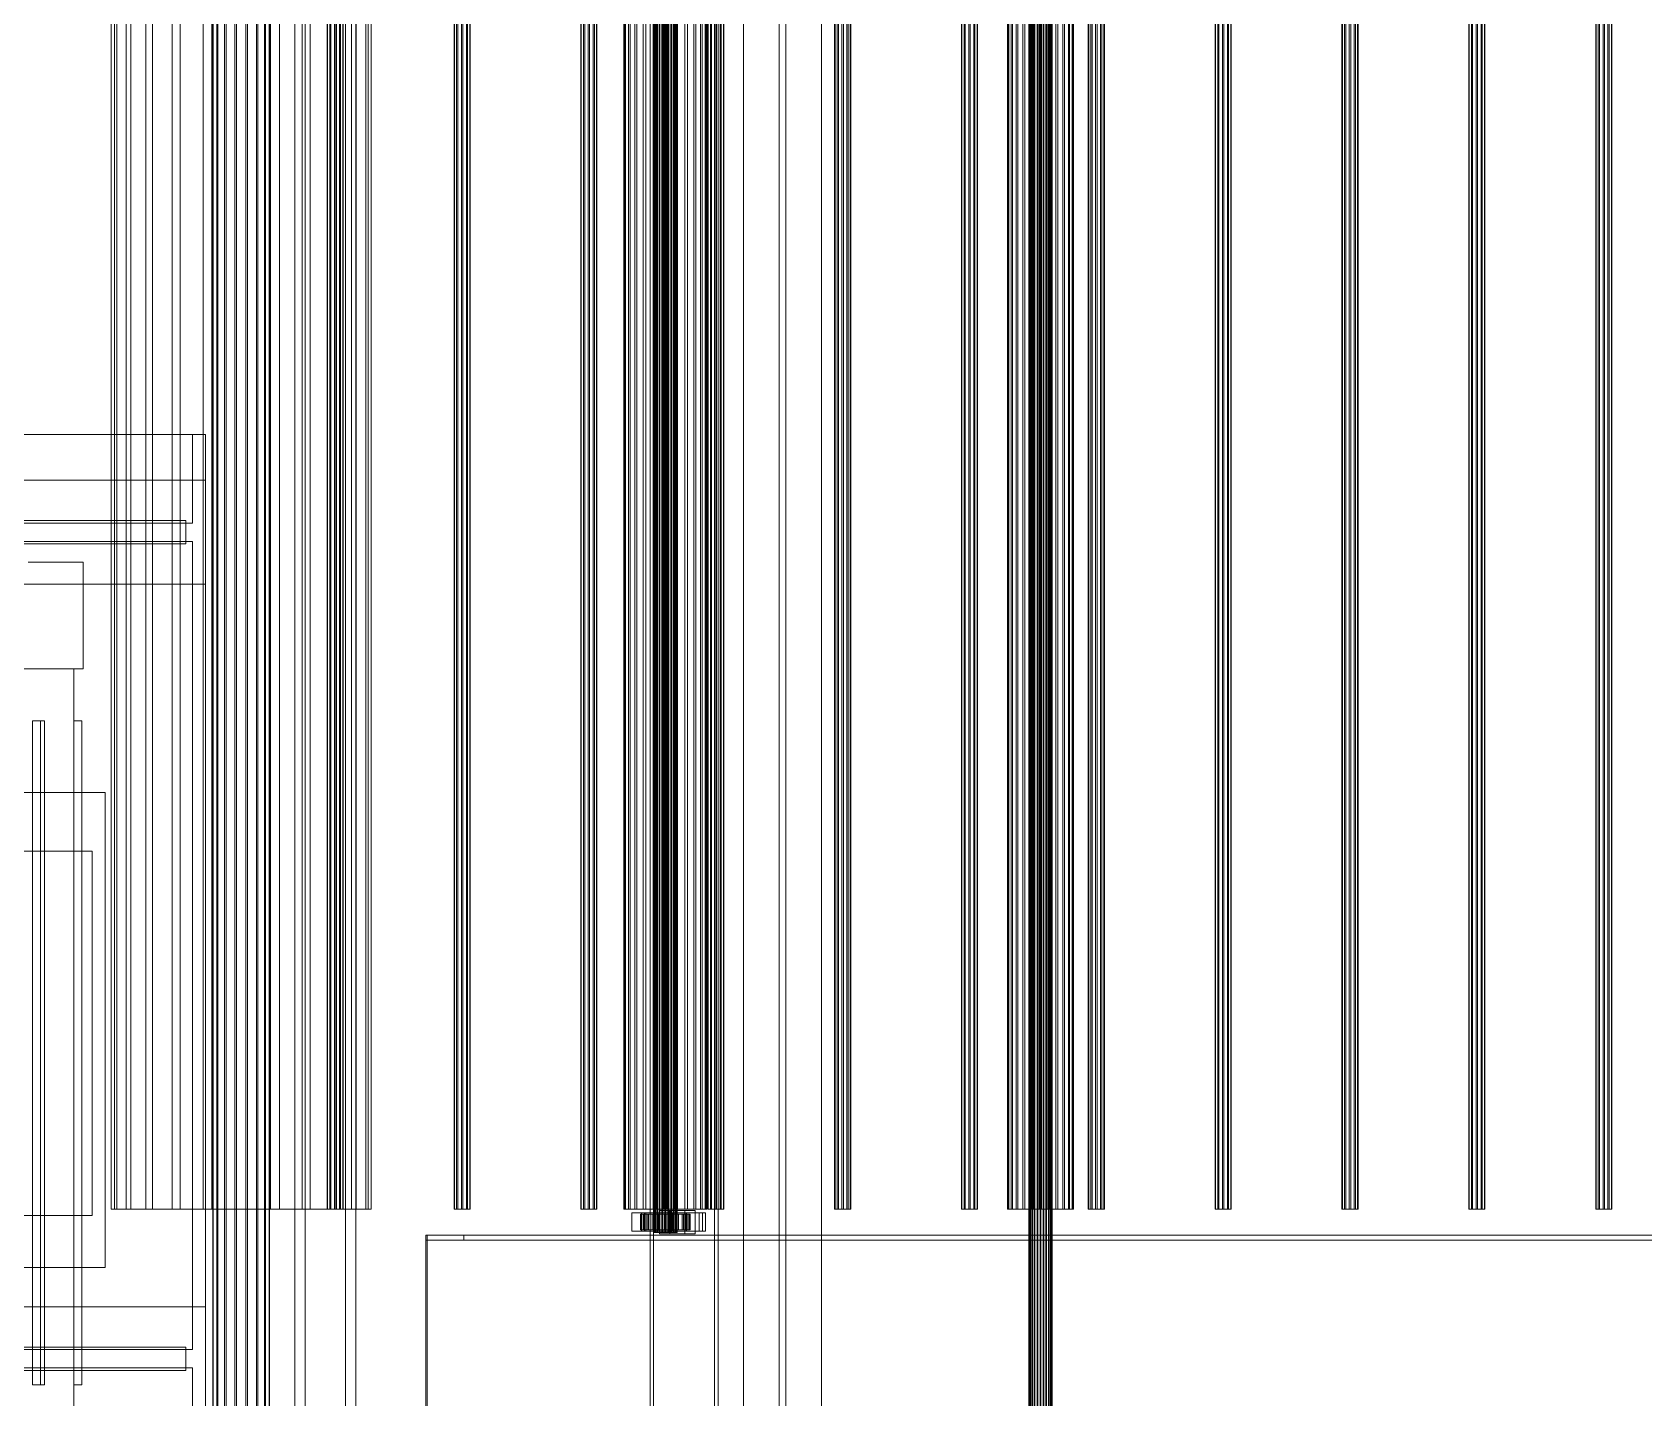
# Model space of a CAD drawing. Header units: millimetres. Extents: x -1970 to 59977, y -65068 to 6837.
# Drawn here: x 27280 to 28518, y -19395 to -18346 of the extents above; entities that cross this region are included whole.
import ezdxf

# ---------------------------------------------------------------- set-up
doc = ezdxf.new("R2010")
doc.units = ezdxf.units.MM
doc.layers.add('superior_briquetadora', color=7, linetype='Continuous', lineweight=0)
doc.layers.add('superior_C03', color=7, linetype='Continuous', lineweight=0)

msp = doc.modelspace()

# ---------------------------------------------------------------- linework, layer by layer
at = {"layer": 'superior_briquetadora'}
for p, q in [((27403.187, -18655), (26783.187, -18655)), ((27413.187, -18655), (26783.187, -18655)), ((27403.187, -18655), (27403.187, -18690)), ((27413.187, -18655), (27403.187, -18655)), ((27413.187, -18690), (27413.187, -18655)), ((27413.187, -18655), (27413.187, -19445)), ((27413.187, -18690), (26783.187, -18690)), ((27403.187, -18690), (26783.187, -18690)), ((27413.187, -18690), (27403.187, -18690)), ((27403.187, -18723), (27403.187, -18690)), ((27413.187, -18770), (27413.187, -18690)), ((27403.187, -18723), (26783.187, -18723)), ((26828.187, -18721), (27398.187, -18721)), ((27398.187, -18721), (27398.187, -18739)), ((27403.187, -18737), (26783.187, -18737)), ((26828.187, -18739), (27398.187, -18739)), ((27403.187, -18770), (27403.187, -18737)), ((27276.979, -18753), (27287.904, -18753)), ((27287.904, -18753), (27297.301, -18753)), ((27297.301, -18753), (27305.094, -18753)), ((27305.094, -18753), (27311.222, -18753)), ((27311.222, -18753), (27315.635, -18753)), ((27315.635, -18753), (27318.297, -18753)), ((27318.297, -18753), (27319.187, -18753)), ((27319.187, -18753), (27319.187, -18835)), ((27403.187, -18770), (26783.187, -18770)), ((27413.187, -18770), (26783.187, -18770)), ((27403.187, -18770), (27413.187, -18770)), ((27403.187, -18770), (27403.187, -19325)), ((27413.187, -19325), (27413.187, -18770)), ((27268.962, -18835), (27280.133, -18835)), ((27276.979, -18835), (27287.904, -18835)), ((27280.133, -18835), (27289.752, -18835)), ((27287.904, -18835), (27297.301, -18835)), ((27289.752, -18835), (27297.736, -18835)), ((27297.301, -18835), (27305.094, -18835)), ((27297.736, -18835), (27304.017, -18835)), ((27304.017, -18835), (27308.543, -18835)), ((27305.094, -18835), (27311.222, -18835)), ((27308.543, -18835), (27311.274, -18835)), ((27311.222, -18835), (27315.635, -18835)), ((27311.274, -18835), (27312.187, -18835)), ((27312.187, -18835), (27312.187, -18875)), ((27315.635, -18835), (27318.297, -18835)), ((27318.297, -18835), (27319.187, -18835)), ((27282.111, -18875), (27280.443, -18875)), ((27280.443, -19385), (27280.443, -18875)), ((27280.443, -18875), (27281.336, -18875)), ((27281.336, -18875), (27282.217, -18875)), ((27283.904, -18875), (27282.111, -18875)), ((27282.217, -18875), (27283.086, -18875)), ((27283.086, -18875), (27283.943, -18875)), ((27285.663, -18875), (27283.904, -18875)), ((27283.943, -18875), (27284.788, -18875)), ((27284.788, -18875), (27285.622, -18875)), ((27285.622, -18875), (27286.443, -18875)), ((27287.229, -18875), (27285.663, -18875)), ((27287.2, -18875), (27286.443, -18875)), ((27286.443, -19385), (27286.443, -18875)), ((27287.873, -18875), (27287.2, -18875)), ((27288.46, -18875), (27287.229, -18875)), ((27288.446, -18875), (27287.873, -18875)), ((27288.906, -18875), (27288.446, -18875)), ((27289.246, -18875), (27288.46, -18875)), ((27289.242, -18875), (27288.906, -18875)), ((27289.447, -18875), (27289.242, -18875)), ((27289.516, -18875), (27289.246, -18875)), ((27289.516, -18875), (27289.447, -18875)), ((27289.516, -18875), (27289.516, -19385)), ((27313.451, -18875), (27312.102, -18875)), ((27312.102, -19385), (27312.102, -18875)), ((27312.102, -18875), (27312.125, -18875)), ((27312.125, -18875), (27312.144, -18875)), ((27312.144, -18875), (27312.159, -18875)), ((27312.159, -18875), (27312.171, -18875)), ((27314.736, -18875), (27313.451, -18875)), ((27315.89, -18875), (27314.736, -18875)), ((27316.855, -18875), (27315.89, -18875)), ((27317.582, -18875), (27316.855, -18875)), ((27318.033, -18875), (27317.582, -18875)), ((27318.187, -18875), (27318.033, -18875)), ((27318.187, -18875), (27318.187, -19385)), ((27256.187, -18930), (27336.187, -18930)), ((27336.187, -18930), (27336.187, -19295)), ((27326.187, -18975), (27266.187, -18975)), ((27326.187, -19255), (27326.187, -18975)), ((27326.187, -19255), (27266.187, -19255)), ((27256.187, -19295), (27336.187, -19295)), ((27413.187, -19325), (26783.187, -19325)), ((27403.187, -19325), (26783.187, -19325)), ((27413.187, -19325), (27403.187, -19325)), ((27403.187, -19358), (27403.187, -19325)), ((27413.187, -19405), (27413.187, -19325)), ((27403.187, -19358), (26783.187, -19358)), ((26828.187, -19356), (27398.187, -19356)), ((27398.187, -19356), (27398.187, -19374)), ((27403.187, -19372), (26783.187, -19372)), ((26828.187, -19374), (27398.187, -19374)), ((27403.187, -19405), (27403.187, -19372)), ((27282.111, -19385), (27280.443, -19385)), ((27280.443, -19385), (27281.336, -19385)), ((27281.336, -19385), (27282.217, -19385)), ((27283.904, -19385), (27282.111, -19385)), ((27282.217, -19385), (27283.086, -19385)), ((27283.086, -19385), (27283.943, -19385)), ((27285.663, -19385), (27283.904, -19385)), ((27283.943, -19385), (27284.788, -19385)), ((27284.788, -19385), (27285.622, -19385)), ((27285.622, -19385), (27286.443, -19385)), ((27287.229, -19385), (27285.663, -19385)), ((27287.2, -19385), (27286.443, -19385)), ((27287.873, -19385), (27287.2, -19385)), ((27288.46, -19385), (27287.229, -19385)), ((27288.446, -19385), (27287.873, -19385)), ((27288.906, -19385), (27288.446, -19385)), ((27289.246, -19385), (27288.46, -19385)), ((27289.242, -19385), (27288.906, -19385)), ((27289.447, -19385), (27289.242, -19385)), ((27289.516, -19385), (27289.246, -19385)), ((27289.516, -19385), (27289.447, -19385)), ((27313.451, -19385), (27312.102, -19385)), ((27312.102, -19385), (27312.125, -19385)), ((27312.125, -19385), (27312.144, -19385)), ((27312.144, -19385), (27312.159, -19385)), ((27312.159, -19385), (27312.171, -19385)), ((27312.187, -19385), (27312.187, -19405)), ((27314.736, -19385), (27313.451, -19385)), ((27315.89, -19385), (27314.736, -19385)), ((27316.855, -19385), (27315.89, -19385)), ((27317.582, -19385), (27316.855, -19385)), ((27318.033, -19385), (27317.582, -19385)), ((27318.187, -19385), (27318.033, -19385))]:
    msp.add_line(p, q, dxfattribs=at)
at = {"layer": 'superior_C03'}
for p, q in [((27418.969, -16430), (27418.969, -19570)), ((27419.228, -16430), (27419.228, -19570)), ((27422.014, -16430), (27422.014, -19570)), ((27422.751, -16430), (27422.751, -19570)), ((27427.898, -16430), (27427.898, -19570)), ((27429.001, -16430), (27429.001, -19570)), ((27435.725, -16430), (27435.725, -19570)), ((27437.027, -16430), (27437.027, -19570)), ((27444.305, -16430), (27444.305, -19570)), ((27445.607, -16430), (27445.607, -19570)), ((27452.331, -16430), (27452.331, -19570)), ((27453.435, -16430), (27453.435, -19570)), ((27458.582, -16430), (27458.582, -19570)), ((27459.319, -16430), (27459.319, -19570)), ((27462.104, -19570), (27462.104, -16430)), ((27462.363, -16430), (27462.363, -19570)), ((27826.487, -16470), (27826.487, -19530)), ((27853.987, -16470), (27853.987, -19530)), ((27858.987, -19530), (27858.987, -16470)), ((27886.487, -19530), (27886.487, -16470)), ((27481.813, -16500), (27481.813, -19500)), ((27489.673, -19500), (27489.673, -16500)), ((27520.791, -19500), (27520.791, -16500)), ((27528.651, -16500), (27528.651, -19500)), ((27754.729, -16500), (27754.729, -19500)), ((27757.424, -19500), (27757.424, -16500)), ((27804.231, -19500), (27804.231, -16500)), ((27806.926, -16500), (27806.926, -19500)), ((28045.63, -19500), (28045.63, -16500)), ((28045.855, -19500), (28045.855, -16500)), ((28046.019, -19500), (28046.019, -16500)), ((28046.677, -19500), (28046.677, -16500)), ((28046.994, -19500), (28046.994, -16500)), ((28048.04, -19500), (28048.04, -16500)), ((28048.489, -19500), (28048.489, -16500)), ((28049.853, -19500), (28049.853, -16500)), ((28050.403, -19500), (28050.403, -16500)), ((28051.99, -19500), (28051.99, -16500)), ((28052.604, -19500), (28052.604, -16500)), ((28054.307, -19500), (28054.307, -16500)), ((28054.942, -19500), (28054.942, -16500)), ((28056.646, -19500), (28056.646, -16500)), ((28057.259, -19500), (28057.259, -16500)), ((28058.847, -19500), (28058.847, -16500)), ((28059.397, -19500), (28059.397, -16500)), ((28060.76, -19500), (28060.76, -16500)), ((28061.209, -19500), (28061.209, -16500)), ((28062.255, -19500), (28062.255, -16500)), ((28062.573, -19500), (28062.573, -16500)), ((28063.23, -19500), (28063.23, -16500)), ((28063.395, -16500), (28063.395, -19500)), ((28063.619, -19500), (28063.619, -16500)), ((27757.46, -19268), (27757.46, -16732)), ((27757.685, -19268), (27757.685, -16732)), ((27757.849, -19268), (27757.849, -16732)), ((27758.507, -19268), (27758.507, -16732)), ((27758.824, -19268), (27758.824, -16732)), ((27759.87, -19268), (27759.87, -16732)), ((27760.319, -19268), (27760.319, -16732)), ((27761.682, -19268), (27761.682, -16732)), ((27762.232, -19268), (27762.232, -16732)), ((27763.82, -19268), (27763.82, -16732)), ((27764.433, -19268), (27764.433, -16732)), ((27766.137, -19268), (27766.137, -16732)), ((27766.772, -19268), (27766.772, -16732)), ((27768.476, -19268), (27768.476, -16732)), ((27769.089, -19268), (27769.089, -16732)), ((27770.677, -19268), (27770.677, -16732)), ((27771.227, -19268), (27771.227, -16732)), ((27772.59, -19268), (27772.59, -16732)), ((27773.039, -19268), (27773.039, -16732)), ((27774.085, -19268), (27774.085, -16732)), ((27774.403, -19268), (27774.403, -16732)), ((27775.06, -19268), (27775.06, -16732)), ((27775.225, -16732), (27775.225, -19268)), ((27775.449, -19268), (27775.449, -16732)), ((27340.728, -16750), (27340.728, -19250)), ((27343.22, -16750), (27343.22, -19250)), ((27345.047, -16750), (27345.047, -19250)), ((27352.353, -16750), (27352.353, -19250)), ((27355.882, -16750), (27355.882, -19250)), ((27367.504, -16750), (27367.504, -19250)), ((27372.494, -16750), (27372.494, -19250)), ((27387.642, -16750), (27387.642, -19250)), ((27393.753, -16750), (27393.753, -19250)), ((27411.392, -16750), (27411.392, -19250)), ((27418.208, -16750), (27418.208, -19250)), ((27437.138, -16750), (27437.138, -19250)), ((27444.194, -16750), (27444.194, -19250)), ((27463.124, -16750), (27463.124, -19250)), ((27469.94, -16750), (27469.94, -19250)), ((27487.579, -16750), (27487.579, -19250)), ((27493.691, -16750), (27493.691, -19250)), ((27506.693, -16750), (27506.693, -19250)), ((27507.036, -16750), (27507.036, -19250)), ((27508.713, -16750), (27508.713, -19250)), ((27508.838, -16750), (27508.838, -19250)), ((27509.612, -16750), (27509.612, -19250)), ((27512.325, -16750), (27512.325, -19250)), ((27513.436, -16750), (27513.436, -19250)), ((27513.828, -16750), (27513.828, -19250)), ((27516.149, -16750), (27516.149, -19250)), ((27517.048, -16750), (27517.048, -19250)), ((27518.725, -16750), (27518.725, -19250)), ((27519.068, -19250), (27519.068, -16750)), ((27525.451, -16750), (27525.451, -19250)), ((27528.979, -16750), (27528.979, -19250)), ((27536.285, -16750), (27536.285, -19250)), ((27538.112, -19250), (27538.112, -16750)), ((27540.604, -16750), (27540.604, -19250)), ((27604.138, -16750), (27604.138, -19250)), ((27604.482, -16750), (27604.482, -19250)), ((27606.158, -16750), (27606.158, -19250)), ((27607.058, -16750), (27607.058, -19250)), ((27609.77, -16750), (27609.77, -19250)), ((27610.882, -16750), (27610.882, -19250)), ((27613.595, -16750), (27613.595, -19250)), ((27614.494, -16750), (27614.494, -19250)), ((27616.171, -16750), (27616.171, -19250)), ((27616.514, -19250), (27616.514, -16750)), ((27701.584, -16750), (27701.584, -19250)), ((27701.928, -16750), (27701.928, -19250)), ((27703.604, -16750), (27703.604, -19250)), ((27704.504, -16750), (27704.504, -19250)), ((27707.216, -16750), (27707.216, -19250)), ((27708.328, -16750), (27708.328, -19250)), ((27711.04, -16750), (27711.04, -19250)), ((27711.94, -16750), (27711.94, -19250)), ((27713.616, -16750), (27713.616, -19250)), ((27713.96, -19250), (27713.96, -16750)), ((27734.475, -19250), (27734.475, -16750)), ((27735.272, -19250), (27735.272, -16750)), ((27735.857, -19250), (27735.857, -16750)), ((27738.195, -19250), (27738.195, -16750)), ((27739.324, -19250), (27739.324, -16750)), ((27743.043, -19250), (27743.043, -16750)), ((27744.64, -19250), (27744.64, -16750)), ((27749.487, -19250), (27749.487, -16750)), ((27751.442, -19250), (27751.442, -16750)), ((27757.087, -19250), (27757.087, -16750)), ((27759.268, -19250), (27759.268, -16750)), ((27765.326, -19250), (27765.326, -16750)), ((27767.584, -19250), (27767.584, -16750)), ((27773.641, -19250), (27773.641, -16750)), ((27775.822, -19250), (27775.822, -16750)), ((27781.467, -19250), (27781.467, -16750)), ((27783.423, -19250), (27783.423, -16750)), ((27788.27, -19250), (27788.27, -16750)), ((27789.866, -19250), (27789.866, -16750)), ((27793.586, -19250), (27793.586, -16750)), ((27794.715, -19250), (27794.715, -16750)), ((27797.053, -19250), (27797.053, -16750)), ((27797.637, -16750), (27797.637, -19250)), ((27798.435, -19250), (27798.435, -16750)), ((27799.03, -16750), (27799.03, -19250)), ((27799.373, -16750), (27799.373, -19250)), ((27801.05, -16750), (27801.05, -19250)), ((27801.949, -16750), (27801.949, -19250)), ((27804.662, -16750), (27804.662, -19250)), ((27805.773, -16750), (27805.773, -19250)), ((27808.486, -16750), (27808.486, -19250)), ((27809.385, -16750), (27809.385, -19250)), ((27811.062, -16750), (27811.062, -19250)), ((27811.405, -19250), (27811.405, -16750)), ((27896.475, -16750), (27896.475, -19250)), ((27896.819, -16750), (27896.819, -19250)), ((27898.495, -16750), (27898.495, -19250)), ((27899.395, -16750), (27899.395, -19250)), ((27902.107, -16750), (27902.107, -19250)), ((27903.219, -16750), (27903.219, -19250)), ((27905.932, -16750), (27905.932, -19250)), ((27906.831, -16750), (27906.831, -19250)), ((27908.507, -16750), (27908.507, -19250)), ((27908.851, -19250), (27908.851, -16750)), ((27993.921, -16750), (27993.921, -19250)), ((27994.265, -16750), (27994.265, -19250)), ((27995.941, -16750), (27995.941, -19250)), ((27996.84, -16750), (27996.84, -19250)), ((27999.553, -16750), (27999.553, -19250)), ((28000.665, -16750), (28000.665, -19250)), ((28003.377, -16750), (28003.377, -19250)), ((28004.277, -16750), (28004.277, -19250)), ((28005.953, -16750), (28005.953, -19250)), ((28006.297, -19250), (28006.297, -16750)), ((28029.241, -19250), (28029.241, -16750)), ((28029.874, -19250), (28029.874, -16750)), ((28030.337, -19250), (28030.337, -16750)), ((28032.193, -19250), (28032.193, -16750)), ((28033.09, -19250), (28033.09, -16750)), ((28036.042, -19250), (28036.042, -16750)), ((28037.309, -19250), (28037.309, -16750)), ((28041.157, -19250), (28041.157, -16750)), ((28042.709, -19250), (28042.709, -16750)), ((28047.189, -19250), (28047.189, -16750)), ((28048.921, -19250), (28048.921, -16750)), ((28053.729, -19250), (28053.729, -16750)), ((28055.521, -19250), (28055.521, -16750)), ((28060.329, -19250), (28060.329, -16750)), ((28062.06, -19250), (28062.06, -16750)), ((28066.541, -19250), (28066.541, -16750)), ((28068.093, -19250), (28068.093, -16750)), ((28071.94, -19250), (28071.94, -16750)), ((28073.208, -19250), (28073.208, -16750)), ((28076.16, -19250), (28076.16, -16750)), ((28077.056, -19250), (28077.056, -16750)), ((28078.912, -19250), (28078.912, -16750)), ((28079.376, -16750), (28079.376, -19250)), ((28080.009, -19250), (28080.009, -16750)), ((28091.367, -16750), (28091.367, -19250)), ((28091.71, -16750), (28091.71, -19250)), ((28093.387, -16750), (28093.387, -19250)), ((28094.286, -16750), (28094.286, -19250)), ((28096.999, -16750), (28096.999, -19250)), ((28098.11, -16750), (28098.11, -19250)), ((28100.823, -16750), (28100.823, -19250)), ((28101.722, -16750), (28101.722, -19250)), ((28103.399, -16750), (28103.399, -19250)), ((28103.742, -19250), (28103.742, -16750)), ((28188.812, -16750), (28188.812, -19250)), ((28189.156, -16750), (28189.156, -19250)), ((28190.832, -16750), (28190.832, -19250)), ((28191.732, -16750), (28191.732, -19250)), ((28194.444, -16750), (28194.444, -19250)), ((28195.556, -16750), (28195.556, -19250)), ((28198.269, -16750), (28198.269, -19250)), ((28199.168, -16750), (28199.168, -19250)), ((28200.844, -16750), (28200.844, -19250)), ((28201.188, -19250), (28201.188, -16750)), ((28286.258, -16750), (28286.258, -19250)), ((28286.602, -16750), (28286.602, -19250)), ((28288.278, -16750), (28288.278, -19250)), ((28289.177, -16750), (28289.177, -19250)), ((28291.89, -16750), (28291.89, -19250)), ((28293.002, -16750), (28293.002, -19250)), ((28295.714, -16750), (28295.714, -19250)), ((28296.614, -16750), (28296.614, -19250)), ((28298.29, -16750), (28298.29, -19250)), ((28298.634, -19250), (28298.634, -16750)), ((28383.704, -16750), (28383.704, -19250)), ((28384.047, -16750), (28384.047, -19250)), ((28385.724, -16750), (28385.724, -19250)), ((28386.623, -16750), (28386.623, -19250)), ((28389.336, -16750), (28389.336, -19250)), ((28390.447, -16750), (28390.447, -19250)), ((28393.16, -16750), (28393.16, -19250)), ((28394.059, -16750), (28394.059, -19250)), ((28395.736, -16750), (28395.736, -19250)), ((28396.079, -19250), (28396.079, -16750)), ((28481.149, -16750), (28481.149, -19250)), ((28481.493, -16750), (28481.493, -19250)), ((28483.169, -16750), (28483.169, -19250)), ((28484.069, -16750), (28484.069, -19250)), ((28486.781, -16750), (28486.781, -19250)), ((28487.893, -16750), (28487.893, -19250)), ((28490.606, -16750), (28490.606, -19250)), ((28491.505, -16750), (28491.505, -19250)), ((28493.181, -16750), (28493.181, -19250)), ((28493.525, -19250), (28493.525, -16750)), ((27345.047, -19250), (27340.728, -19250)), ((27340.728, -19250), (27343.22, -19250)), ((27343.22, -19250), (27352.353, -19250)), ((27355.882, -19250), (27345.047, -19250)), ((27352.353, -19250), (27367.504, -19250)), ((27372.494, -19250), (27355.882, -19250)), ((27367.504, -19250), (27387.642, -19250)), ((27393.753, -19250), (27372.494, -19250)), ((27387.642, -19250), (27411.392, -19250)), ((27418.208, -19250), (27393.753, -19250)), ((27411.392, -19250), (27437.138, -19250)), ((27444.194, -19250), (27418.208, -19250)), ((27437.138, -19250), (27463.124, -19250)), ((27469.94, -19250), (27444.194, -19250)), ((27463.124, -19250), (27487.579, -19250)), ((27493.691, -19250), (27469.94, -19250)), ((27487.579, -19250), (27508.838, -19250)), ((27513.828, -19250), (27493.691, -19250)), ((27507.036, -19250), (27506.693, -19250)), ((27506.693, -19250), (27508.713, -19250)), ((27509.612, -19250), (27507.036, -19250)), ((27508.713, -19250), (27512.325, -19250)), ((27508.838, -19250), (27525.451, -19250)), ((27513.436, -19250), (27509.612, -19250)), ((27512.325, -19250), (27516.149, -19250)), ((27517.048, -19250), (27513.436, -19250)), ((27528.979, -19250), (27513.828, -19250)), ((27516.149, -19250), (27518.725, -19250)), ((27519.068, -19250), (27517.048, -19250)), ((27518.725, -19250), (27519.068, -19250)), ((27525.451, -19250), (27536.285, -19250)), ((27538.112, -19250), (27528.979, -19250)), ((27536.285, -19250), (27540.604, -19250)), ((27540.604, -19250), (27538.112, -19250)), ((27604.482, -19250), (27604.138, -19250)), ((27604.138, -19250), (27606.158, -19250)), ((27607.058, -19250), (27604.482, -19250)), ((27606.158, -19250), (27609.77, -19250)), ((27610.882, -19250), (27607.058, -19250)), ((27609.77, -19250), (27613.595, -19250)), ((27614.494, -19250), (27610.882, -19250)), ((27613.595, -19250), (27616.171, -19250)), ((27616.514, -19250), (27614.494, -19250)), ((27616.171, -19250), (27616.514, -19250)), ((27701.928, -19250), (27701.584, -19250)), ((27701.584, -19250), (27703.604, -19250)), ((27704.504, -19250), (27701.928, -19250)), ((27703.604, -19250), (27707.216, -19250)), ((27708.328, -19250), (27704.504, -19250)), ((27707.216, -19250), (27711.04, -19250)), ((27711.94, -19250), (27708.328, -19250)), ((27711.04, -19250), (27713.616, -19250)), ((27713.96, -19250), (27711.94, -19250)), ((27713.616, -19250), (27713.96, -19250)), ((27735.272, -19250), (27734.475, -19250)), ((27734.475, -19250), (27735.857, -19250)), ((27738.195, -19250), (27735.272, -19250)), ((27735.857, -19250), (27739.324, -19250)), ((27743.043, -19250), (27738.195, -19250)), ((27739.324, -19250), (27744.64, -19250)), ((27749.487, -19250), (27743.043, -19250)), ((27744.64, -19250), (27751.442, -19250)), ((27757.087, -19250), (27749.487, -19250)), ((27751.442, -19250), (27759.268, -19250)), ((27765.326, -19250), (27757.087, -19250)), ((27759.268, -19250), (27767.584, -19250)), ((27773.641, -19250), (27765.326, -19250)), ((27767.584, -19250), (27775.822, -19250)), ((27781.467, -19250), (27773.641, -19250)), ((27775.822, -19250), (27783.423, -19250)), ((27788.27, -19250), (27781.467, -19250)), ((27783.423, -19250), (27789.866, -19250)), ((27793.586, -19250), (27788.27, -19250)), ((27789.866, -19250), (27794.715, -19250)), ((27797.053, -19250), (27793.586, -19250)), ((27794.715, -19250), (27797.637, -19250)), ((27798.435, -19250), (27797.053, -19250)), ((27797.637, -19250), (27798.435, -19250)), ((27799.373, -19250), (27799.03, -19250)), ((27799.03, -19250), (27801.05, -19250)), ((27801.949, -19250), (27799.373, -19250)), ((27801.05, -19250), (27804.662, -19250)), ((27805.773, -19250), (27801.949, -19250)), ((27804.662, -19250), (27808.486, -19250)), ((27809.385, -19250), (27805.773, -19250)), ((27808.486, -19250), (27811.062, -19250)), ((27811.405, -19250), (27809.385, -19250)), ((27811.062, -19250), (27811.405, -19250)), ((27896.819, -19250), (27896.475, -19250)), ((27896.475, -19250), (27898.495, -19250)), ((27899.395, -19250), (27896.819, -19250)), ((27898.495, -19250), (27902.107, -19250)), ((27903.219, -19250), (27899.395, -19250)), ((27902.107, -19250), (27905.932, -19250)), ((27906.831, -19250), (27903.219, -19250)), ((27905.932, -19250), (27908.507, -19250)), ((27908.851, -19250), (27906.831, -19250)), ((27908.507, -19250), (27908.851, -19250)), ((27994.265, -19250), (27993.921, -19250)), ((27993.921, -19250), (27995.941, -19250)), ((27996.84, -19250), (27994.265, -19250)), ((27995.941, -19250), (27999.553, -19250)), ((28000.665, -19250), (27996.84, -19250)), ((27999.553, -19250), (28003.377, -19250)), ((28004.277, -19250), (28000.665, -19250)), ((28003.377, -19250), (28005.953, -19250)), ((28006.297, -19250), (28004.277, -19250)), ((28005.953, -19250), (28006.297, -19250)), ((28029.874, -19250), (28029.241, -19250)), ((28029.241, -19250), (28030.337, -19250)), ((28032.193, -19250), (28029.874, -19250)), ((28030.337, -19250), (28033.09, -19250)), ((28036.042, -19250), (28032.193, -19250)), ((28033.09, -19250), (28037.309, -19250)), ((28041.157, -19250), (28036.042, -19250)), ((28037.309, -19250), (28042.709, -19250)), ((28047.189, -19250), (28041.157, -19250)), ((28042.709, -19250), (28048.921, -19250)), ((28053.729, -19250), (28047.189, -19250)), ((28048.921, -19250), (28055.521, -19250)), ((28060.329, -19250), (28053.729, -19250)), ((28055.521, -19250), (28062.06, -19250)), ((28066.541, -19250), (28060.329, -19250)), ((28062.06, -19250), (28068.093, -19250)), ((28071.94, -19250), (28066.541, -19250)), ((28068.093, -19250), (28073.208, -19250)), ((28076.16, -19250), (28071.94, -19250)), ((28073.208, -19250), (28077.056, -19250)), ((28078.912, -19250), (28076.16, -19250)), ((28077.056, -19250), (28079.376, -19250)), ((28080.009, -19250), (28078.912, -19250)), ((28079.376, -19250), (28080.009, -19250)), ((28091.71, -19250), (28091.367, -19250)), ((28091.367, -19250), (28093.387, -19250)), ((28094.286, -19250), (28091.71, -19250)), ((28093.387, -19250), (28096.999, -19250)), ((28098.11, -19250), (28094.286, -19250)), ((28096.999, -19250), (28100.823, -19250)), ((28101.722, -19250), (28098.11, -19250)), ((28100.823, -19250), (28103.399, -19250)), ((28103.742, -19250), (28101.722, -19250)), ((28103.399, -19250), (28103.742, -19250)), ((28189.156, -19250), (28188.812, -19250)), ((28188.812, -19250), (28190.832, -19250)), ((28191.732, -19250), (28189.156, -19250)), ((28190.832, -19250), (28194.444, -19250)), ((28195.556, -19250), (28191.732, -19250)), ((28194.444, -19250), (28198.269, -19250)), ((28199.168, -19250), (28195.556, -19250)), ((28198.269, -19250), (28200.844, -19250)), ((28201.188, -19250), (28199.168, -19250)), ((28200.844, -19250), (28201.188, -19250)), ((28286.602, -19250), (28286.258, -19250)), ((28286.258, -19250), (28288.278, -19250)), ((28289.177, -19250), (28286.602, -19250)), ((28288.278, -19250), (28291.89, -19250)), ((28293.002, -19250), (28289.177, -19250)), ((28291.89, -19250), (28295.714, -19250)), ((28296.614, -19250), (28293.002, -19250)), ((28295.714, -19250), (28298.29, -19250)), ((28298.634, -19250), (28296.614, -19250)), ((28298.29, -19250), (28298.634, -19250)), ((28384.047, -19250), (28383.704, -19250)), ((28383.704, -19250), (28385.724, -19250)), ((28386.623, -19250), (28384.047, -19250)), ((28385.724, -19250), (28389.336, -19250)), ((28390.447, -19250), (28386.623, -19250)), ((28389.336, -19250), (28393.16, -19250)), ((28394.059, -19250), (28390.447, -19250)), ((28393.16, -19250), (28395.736, -19250)), ((28396.079, -19250), (28394.059, -19250)), ((28395.736, -19250), (28396.079, -19250)), ((28481.493, -19250), (28481.149, -19250)), ((28481.149, -19250), (28483.169, -19250)), ((28484.069, -19250), (28481.493, -19250)), ((28483.169, -19250), (28486.781, -19250)), ((28487.893, -19250), (28484.069, -19250)), ((28486.781, -19250), (28490.606, -19250)), ((28491.505, -19250), (28487.893, -19250)), ((28490.606, -19250), (28493.181, -19250)), ((28493.525, -19250), (28491.505, -19250)), ((28493.181, -19250), (28493.525, -19250)), ((27750.57, -19253), (27740.826, -19253)), ((27740.826, -19253), (27740.826, -19267)), ((27751.606, -19253), (27740.826, -19253)), ((27748.287, -19254), (27747.467, -19254)), ((27747.467, -19254), (27757.46, -19254)), ((27747.467, -19266), (27747.467, -19254)), ((27747.467, -19254), (27747.94, -19254)), ((27747.94, -19254), (27757.685, -19254)), ((27747.94, -19266), (27747.94, -19254)), ((27747.94, -19254), (27749.675, -19254)), ((27795.007, -19253), (27748.233, -19253)), ((27748.233, -19253), (27748.233, -19267)), ((27750.479, -19253), (27748.233, -19253)), ((27750.346, -19254), (27748.287, -19254)), ((27748.287, -19254), (27757.849, -19254)), ((27748.287, -19266), (27748.287, -19254)), ((27749.675, -19254), (27758.507, -19254)), ((27749.675, -19266), (27749.675, -19254)), ((27749.675, -19254), (27752.554, -19254)), ((27753.502, -19254), (27750.346, -19254)), ((27750.346, -19254), (27758.824, -19254)), ((27750.346, -19266), (27750.346, -19254)), ((27750.479, -19267), (27750.479, -19253)), ((27750.479, -19253), (27797.253, -19253)), ((27750.57, -19267), (27750.57, -19253)), ((27750.57, -19253), (27761.35, -19253)), ((27751.606, -19267), (27751.606, -19253)), ((27751.606, -19253), (27761.35, -19253)), ((27752.554, -19254), (27759.87, -19254)), ((27752.554, -19266), (27752.554, -19254)), ((27752.554, -19254), (27756.38, -19254)), ((27757.541, -19254), (27753.502, -19254)), ((27753.502, -19254), (27760.319, -19254)), ((27753.502, -19266), (27753.502, -19254)), ((27756.38, -19254), (27761.682, -19254)), ((27756.38, -19266), (27756.38, -19254)), ((27756.38, -19254), (27760.893, -19254)), ((27757.46, -19254), (27757.849, -19254)), ((27757.46, -19254), (27757.46, -19266)), ((27757.685, -19254), (27757.46, -19254)), ((27762.188, -19254), (27757.541, -19254)), ((27757.541, -19254), (27762.232, -19254)), ((27757.541, -19266), (27757.541, -19254)), ((27757.685, -19254), (27757.685, -19266)), ((27758.507, -19254), (27757.685, -19254)), ((27757.849, -19254), (27758.824, -19254)), ((27757.849, -19254), (27757.849, -19266)), ((27758.507, -19254), (27758.507, -19266)), ((27759.87, -19254), (27758.507, -19254)), ((27758.824, -19254), (27760.319, -19254)), ((27758.824, -19254), (27758.824, -19266)), ((27759.87, -19254), (27759.87, -19266)), ((27761.682, -19254), (27759.87, -19254)), ((27760.319, -19254), (27762.232, -19254)), ((27760.319, -19254), (27760.319, -19266)), ((27760.893, -19254), (27763.82, -19254)), ((27760.893, -19266), (27760.893, -19254)), ((27760.893, -19254), (27765.784, -19254)), ((27761.35, -19253), (27761.35, -19267)), ((27761.682, -19254), (27761.682, -19266)), ((27763.82, -19254), (27761.682, -19254)), ((27781.365, -19251), (27761.875, -19251)), ((27761.875, -19251), (27761.875, -19269)), ((27769.96, -19251), (27761.875, -19251)), ((27767.125, -19254), (27762.188, -19254)), ((27762.188, -19254), (27764.433, -19254)), ((27762.188, -19266), (27762.188, -19254)), ((27762.232, -19254), (27764.433, -19254)), ((27762.232, -19254), (27762.232, -19266)), ((27763.82, -19254), (27763.82, -19266)), ((27766.137, -19254), (27763.82, -19254)), ((27764.433, -19254), (27766.772, -19254)), ((27764.433, -19254), (27764.433, -19266)), ((27765.784, -19254), (27766.137, -19254)), ((27765.784, -19266), (27765.784, -19254)), ((27765.784, -19254), (27770.722, -19254)), ((27766.137, -19254), (27766.137, -19266)), ((27768.476, -19254), (27766.137, -19254)), ((27767.125, -19254), (27766.772, -19254)), ((27766.772, -19254), (27769.089, -19254)), ((27766.772, -19254), (27766.772, -19266)), ((27772.017, -19254), (27767.125, -19254)), ((27767.125, -19266), (27767.125, -19254)), ((27770.722, -19254), (27768.476, -19254)), ((27768.476, -19254), (27768.476, -19266)), ((27770.677, -19254), (27768.476, -19254)), ((27772.017, -19254), (27769.089, -19254)), ((27769.089, -19254), (27771.227, -19254)), ((27769.089, -19254), (27769.089, -19266)), ((27769.96, -19269), (27769.96, -19251)), ((27769.96, -19251), (27789.449, -19251)), ((27775.368, -19254), (27770.677, -19254)), ((27770.677, -19254), (27770.677, -19266)), ((27772.59, -19254), (27770.677, -19254)), ((27770.722, -19266), (27770.722, -19254)), ((27770.722, -19254), (27775.368, -19254)), ((27776.529, -19254), (27771.227, -19254)), ((27771.227, -19254), (27773.039, -19254)), ((27771.227, -19254), (27771.227, -19266)), ((27781.753, -19253), (27772.008, -19253)), ((27772.008, -19253), (27772.008, -19267)), ((27782.788, -19253), (27772.008, -19253)), ((27776.529, -19254), (27772.017, -19254)), ((27772.017, -19266), (27772.017, -19254)), ((27779.407, -19254), (27772.59, -19254)), ((27772.59, -19254), (27772.59, -19266)), ((27774.085, -19254), (27772.59, -19254)), ((27780.355, -19254), (27773.039, -19254)), ((27773.039, -19254), (27774.403, -19254)), ((27773.039, -19254), (27773.039, -19266)), ((27782.564, -19254), (27774.085, -19254)), ((27774.085, -19254), (27774.085, -19266)), ((27775.06, -19254), (27774.085, -19254)), ((27783.234, -19254), (27774.403, -19254)), ((27774.403, -19254), (27775.225, -19254)), ((27774.403, -19254), (27774.403, -19266)), ((27784.622, -19254), (27775.06, -19254)), ((27775.06, -19254), (27775.06, -19266)), ((27775.449, -19254), (27775.06, -19254)), ((27775.225, -19254), (27784.969, -19254)), ((27775.225, -19266), (27775.225, -19254)), ((27775.225, -19254), (27775.449, -19254)), ((27775.368, -19266), (27775.368, -19254)), ((27775.368, -19254), (27779.407, -19254)), ((27785.443, -19254), (27775.449, -19254)), ((27775.449, -19254), (27775.449, -19266)), ((27780.355, -19254), (27776.529, -19254)), ((27776.529, -19266), (27776.529, -19254)), ((27779.407, -19266), (27779.407, -19254)), ((27779.407, -19254), (27782.564, -19254)), ((27783.234, -19254), (27780.355, -19254)), ((27780.355, -19266), (27780.355, -19254)), ((27781.365, -19269), (27781.365, -19251)), ((27781.365, -19251), (27789.449, -19251)), ((27781.753, -19267), (27781.753, -19253)), ((27781.753, -19253), (27792.533, -19253)), ((27782.564, -19266), (27782.564, -19254)), ((27782.564, -19254), (27784.622, -19254)), ((27782.788, -19267), (27782.788, -19253)), ((27782.788, -19253), (27792.533, -19253)), ((27784.969, -19254), (27783.234, -19254)), ((27783.234, -19266), (27783.234, -19254)), ((27784.622, -19266), (27784.622, -19254)), ((27784.622, -19254), (27785.443, -19254)), ((27784.969, -19254), (27784.969, -19266)), ((27785.443, -19254), (27784.969, -19254)), ((27785.443, -19266), (27785.443, -19254)), ((27789.449, -19251), (27789.449, -19269)), ((27792.533, -19253), (27792.533, -19267)), ((27795.007, -19267), (27795.007, -19253)), ((27795.007, -19253), (27797.253, -19253)), ((27797.253, -19253), (27797.253, -19267)), ((38691.362, -19270), (27582.557, -19270)), ((27582.557, -19270), (27611.752, -19270)), ((27582.557, -19274), (27582.557, -19270)), ((27582.557, -19270), (27582.557, -19500)), ((27583.456, -19270), (27582.557, -19270)), ((27582.557, -19274), (38691.362, -19274)), ((27611.752, -19274), (27582.557, -19274)), ((27583.456, -19500), (27583.456, -19270)), ((27583.456, -19270), (38692.26, -19270)), ((27611.752, -19270), (38720.557, -19270)), ((27611.752, -19270), (27611.752, -19274)), ((38720.557, -19274), (27611.752, -19274)), ((27740.826, -19267), (27750.57, -19267)), ((27740.826, -19267), (27751.606, -19267)), ((27757.46, -19266), (27747.467, -19266)), ((27747.467, -19266), (27748.287, -19266)), ((27747.94, -19266), (27747.467, -19266)), ((27757.685, -19266), (27747.94, -19266)), ((27749.675, -19266), (27747.94, -19266)), ((27748.233, -19267), (27795.007, -19267)), ((27748.233, -19267), (27750.479, -19267)), ((27757.849, -19266), (27748.287, -19266)), ((27748.287, -19266), (27750.346, -19266)), ((27758.507, -19266), (27749.675, -19266)), ((27752.554, -19266), (27749.675, -19266)), ((27758.824, -19266), (27750.346, -19266)), ((27750.346, -19266), (27753.502, -19266)), ((27797.253, -19267), (27750.479, -19267)), ((27761.35, -19267), (27750.57, -19267)), ((27761.35, -19267), (27751.606, -19267)), ((27759.87, -19266), (27752.554, -19266)), ((27756.38, -19266), (27752.554, -19266)), ((27760.319, -19266), (27753.502, -19266)), ((27753.502, -19266), (27757.541, -19266)), ((27761.682, -19266), (27756.38, -19266)), ((27760.893, -19266), (27756.38, -19266)), ((27757.849, -19266), (27757.46, -19266)), ((27757.46, -19266), (27757.685, -19266)), ((27757.685, -19268), (27757.46, -19268)), ((27757.46, -19268), (27757.849, -19268)), ((27762.232, -19266), (27757.541, -19266)), ((27757.541, -19266), (27762.188, -19266)), ((27757.685, -19266), (27758.507, -19266)), ((27758.507, -19268), (27757.685, -19268)), ((27758.824, -19266), (27757.849, -19266)), ((27757.849, -19268), (27758.824, -19268)), ((27758.507, -19266), (27759.87, -19266)), ((27759.87, -19268), (27758.507, -19268)), ((27760.319, -19266), (27758.824, -19266)), ((27758.824, -19268), (27760.319, -19268)), ((27759.87, -19266), (27761.682, -19266)), ((27761.682, -19268), (27759.87, -19268)), ((27762.232, -19266), (27760.319, -19266)), ((27760.319, -19268), (27762.232, -19268)), ((27763.82, -19266), (27760.893, -19266)), ((27765.784, -19266), (27760.893, -19266)), ((27761.682, -19266), (27763.82, -19266)), ((27763.82, -19268), (27761.682, -19268)), ((27761.875, -19269), (27781.365, -19269)), ((27769.96, -19269), (27761.875, -19269)), ((27764.433, -19266), (27762.188, -19266)), ((27762.188, -19266), (27767.125, -19266)), ((27764.433, -19266), (27762.232, -19266)), ((27762.232, -19268), (27764.433, -19268)), ((27763.82, -19266), (27766.137, -19266)), ((27766.137, -19268), (27763.82, -19268)), ((27766.772, -19266), (27764.433, -19266)), ((27764.433, -19268), (27766.772, -19268)), ((27766.137, -19266), (27765.784, -19266)), ((27770.722, -19266), (27765.784, -19266)), ((27766.137, -19266), (27768.476, -19266)), ((27768.476, -19268), (27766.137, -19268)), ((27769.089, -19266), (27766.772, -19266)), ((27766.772, -19266), (27767.125, -19266)), ((27766.772, -19268), (27769.089, -19268)), ((27767.125, -19266), (27772.017, -19266)), ((27768.476, -19266), (27770.722, -19266)), ((27768.476, -19266), (27770.677, -19266)), ((27770.677, -19268), (27768.476, -19268)), ((27771.227, -19266), (27769.089, -19266)), ((27769.089, -19266), (27772.017, -19266)), ((27769.089, -19268), (27771.227, -19268)), ((27789.449, -19269), (27769.96, -19269)), ((27770.677, -19266), (27775.368, -19266)), ((27770.677, -19266), (27772.59, -19266)), ((27772.59, -19268), (27770.677, -19268)), ((27775.368, -19266), (27770.722, -19266)), ((27773.039, -19266), (27771.227, -19266)), ((27771.227, -19266), (27776.529, -19266)), ((27771.227, -19268), (27773.039, -19268)), ((27772.008, -19267), (27781.753, -19267)), ((27772.008, -19267), (27782.788, -19267)), ((27772.017, -19266), (27776.529, -19266)), ((27772.59, -19266), (27779.407, -19266)), ((27772.59, -19266), (27774.085, -19266)), ((27774.085, -19268), (27772.59, -19268)), ((27774.403, -19266), (27773.039, -19266)), ((27773.039, -19266), (27780.355, -19266)), ((27773.039, -19268), (27774.403, -19268)), ((27774.085, -19266), (27782.564, -19266)), ((27774.085, -19266), (27775.06, -19266)), ((27775.06, -19268), (27774.085, -19268)), ((27775.225, -19266), (27774.403, -19266)), ((27774.403, -19266), (27783.234, -19266)), ((27774.403, -19268), (27775.225, -19268)), ((27775.06, -19266), (27784.622, -19266)), ((27775.06, -19266), (27775.449, -19266)), ((27775.449, -19268), (27775.06, -19268)), ((27784.969, -19266), (27775.225, -19266)), ((27775.449, -19266), (27775.225, -19266)), ((27775.225, -19268), (27775.449, -19268)), ((27779.407, -19266), (27775.368, -19266)), ((27775.449, -19266), (27785.443, -19266)), ((27776.529, -19266), (27780.355, -19266)), ((27782.564, -19266), (27779.407, -19266)), ((27780.355, -19266), (27783.234, -19266)), ((27789.449, -19269), (27781.365, -19269)), ((27792.533, -19267), (27781.753, -19267)), ((27784.622, -19266), (27782.564, -19266)), ((27792.533, -19267), (27782.788, -19267)), ((27783.234, -19266), (27784.969, -19266)), ((27785.443, -19266), (27784.622, -19266)), ((27784.969, -19266), (27785.443, -19266)), ((27797.253, -19267), (27795.007, -19267))]:
    msp.add_line(p, q, dxfattribs=at)

doc.saveas('drawing.dxf')
